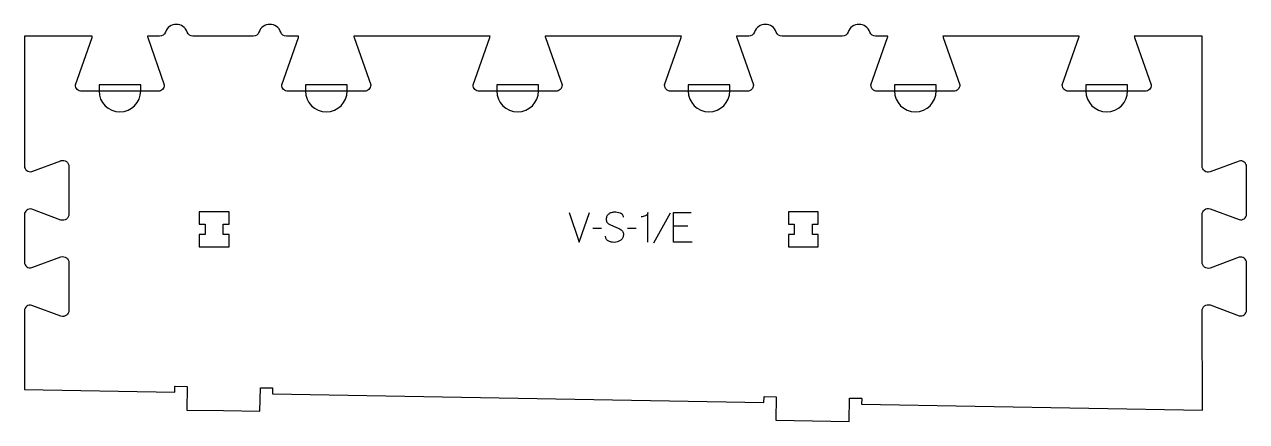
# Model space of a CAD drawing. Extents: x 0 to 1245, y 0 to 405.
import ezdxf

# ---------------------------------------------------------------- set-up
doc = ezdxf.new("R2010")
doc.units = 0
for name, color, linetype in [('1_ANYTOOL_1MMDEEP_LABELS_S', 2, 'CONTINUOUS'), ('3_ANYTOOL_CUTTHROUGH_INSID', 4, 'CONTINUOUS'), ('4_ANYTOOL_CUTTHROUGH_OUTSI', 5, 'CONTINUOUS'), ('5_ANYTOOL_HALF_MILL_9MM_IN', 3, 'CONTINUOUS')]:
    doc.layers.add(name, color=color, linetype=linetype)

msp = doc.modelspace()

# ---------------------------------------------------------------- linework, layer by layer
at = {"layer": '1_ANYTOOL_1MMDEEP_LABELS_S'}
for p, q in [((657.72151, 212.452563), (640.535796, 181.681134)), ((587.82151, 196.809706), (579.035796, 196.723992)), ((622.878653, 196.809706), (614.092938, 196.723992)), ((675.807224, 198.99542), (661.150081, 198.99542))]:
    msp.add_line(p, q, dxfattribs=at)
for points in [[(554.692938, 212.923992), (565.064367, 182.923992), (575.607224, 212.923992)], [(680.092938, 182.923992), (661.150081, 182.923992), (661.150081, 212.923992), (678.978653, 212.923992)]]:
    msp.add_lwpolyline(points, dxfattribs=at)
for points in [[(610.064367, 208.338277, 0.071867), (609.871254, 209.674884, 0.100684), (609.244724, 210.856134, 0.047558), (608.770171, 211.332585, 0.038563), (608.220171, 211.721313, 0.037928), (607.522983, 212.068781, 0.026634), (606.785796, 212.323992, 0.028461), (603.762462, 213.009974, 0.041577), (600.678653, 213.266849, 0.036938), (599.176293, 213.155709, 0.041531), (597.710796, 212.811492, 0.041583), (596.333419, 212.234283, 0.038125), (595.064367, 211.44542, 0.057611), (593.994214, 210.453516, 0.065808), (593.200081, 209.23292, 0.06469), (592.722585, 207.773365, 0.046778), (592.578653, 206.238277, 0.052235), (592.741009, 204.688435, 0.075448), (593.285796, 203.238277, 0.076671), (594.201887, 202.065225, 0.061023), (595.407224, 201.181134, 0.021951), (598.436078, 199.653789, 0.018213), (601.578653, 198.373992, -0.02405), (604.680137, 197.068529, -0.02981), (607.62151, 195.438277, -0.068439), (608.762812, 194.472347, -0.079282), (609.57151, 193.22042, -0.076308), (609.99651, 191.641738, -0.047772), (610.02151, 189.99542, -0.046243), (609.728275, 188.314461, -0.06359), (609.078653, 186.743634, -0.064671), (608.105829, 185.459445, -0.057073), (606.850081, 184.44542, -0.067522), (603.881773, 183.08251, -0.070793), (600.657224, 182.581134, -0.064027), (597.518209, 182.943649, -0.070447), (594.592938, 184.123992, -0.054374), (593.434521, 184.973624, -0.074742), (592.535796, 186.084706, -0.075199), (592.012788, 187.391084, -0.057737), (591.850081, 188.79542)], [(635.007224, 182.923992), (635.007224, 212.966849, -0.057478), (634.743201, 211.873881, -0.075801), (634.203653, 210.893634, -0.075474), (633.3882, 210.10976, -0.055107), (632.392938, 209.559706, -0.039607), (630.250698, 208.860194, -0.05918), (628.02151, 208.59542)]]:
    msp.add_lwpolyline(points, format="xyb", dxfattribs=at)
at = {"layer": '3_ANYTOOL_CUTTHROUGH_INSID'}
for points in [[(208.55, 213.677911), (178.05, 213.677911), (178.05, 201.177911), (184.05, 201.177911), (184.05, 190.677911), (178.05, 190.677911), (178.05, 178.177911), (208.55, 178.177911), (208.55, 190.677911), (202.55, 190.677911), (202.55, 201.177911), (208.55, 201.177911)], [(808.55, 213.677911), (778.05, 213.677911), (778.05, 201.177911), (784.05, 201.177911), (784.05, 190.677911), (778.05, 190.677911), (778.05, 178.177911), (808.55, 178.177911), (808.55, 190.677911), (802.55, 190.677911), (802.55, 201.177911), (808.55, 201.177911)]]:
    msp.add_lwpolyline(points, close=True, dxfattribs=at)
at = {"layer": '4_ANYTOOL_CUTTHROUGH_OUTSI'}
msp.add_lwpolyline([(238.847785, 396.801033, -0.317837), (232.955228, 392.634367), (220.300396, 392.634367), (202.3, 392.634367), (184.300198, 392.634367), (171.645958, 392.634367, -0.317837), (165.753402, 396.801033, 0.707107), (143.597389, 396.801033, -0.317837), (137.704833, 392.634367), (125.305522, 392.634367, 0.06141), (125.540432, 391.239497), (142.435965, 342.966954, -0.084368), (142.45, 342.884367, -0.414214), (136.2, 336.634367), (58.2, 336.634367, -0.414214), (51.95, 342.884367, -0.084368), (51.964036, 342.966954), (68.863149, 391.250562, 0.0608), (69.094479, 392.634367), (0, 392.634367), (0, 260.33898, 0.237079), (2.31765, 255.725795, 0.237104), (7.402167, 254.831707), (37.163368, 265.826306, -0.015604), (37.178164, 265.831252, -0.237079), (42.704904, 264.859169, -0.237079), (45.224088, 259.844837), (45.223632, 211.338752, -0.237079), (42.704448, 206.324423, -0.237077), (37.177854, 205.352339, -0.015611), (37.163053, 205.357287), (7.387379, 216.35727, 0.236337), (2.31765, 215.458249, 0.237079), (0, 210.845064), (0, 162.339064, 0.237079), (2.31765, 157.72588, 0.237104), (7.402167, 156.831791), (37.163368, 167.82639, -0.015604), (37.178164, 167.831337, -0.237079), (42.704904, 166.859253, -0.237079), (45.224088, 161.844921), (45.223632, 113.338837, -0.237079), (42.704448, 108.324507, -0.237077), (37.177854, 107.352423, -0.015611), (37.163053, 107.357372), (7.387379, 118.357355, 0.236337), (2.31765, 117.458333, 0.237079), (0, 112.845501), (0.225784, 32.660723), (153.190203, 29.990286), (153.290538, 35.739409, -0.414214), (153.544862, 35.985008), (165.543035, 35.775614, -0.414214), (165.788634, 35.52129), (165.374207, 11.774819), (202.618534, 11.124704), (239.86286, 10.474614), (240.277286, 34.220963, -0.414214), (240.53161, 34.466563), (252.529783, 34.257168, -0.414214), (252.775382, 34.002844), (252.675046, 28.253614), (753.190203, 19.515671), (753.290538, 25.264795, -0.414214), (753.544862, 25.510394), (765.543035, 25.301, -0.414214), (765.788634, 25.046675), (765.374207, 1.300204), (802.618534, 0.650089), (839.86286, 0), (840.277286, 23.746349, -0.414214), (840.53161, 23.991948), (852.529783, 23.782554, -0.414214), (852.775382, 23.52823), (852.675046, 17.779), (1199.784703, 11.719195), (1199.500001, 112.844797, -0.237079), (1202.019185, 117.85948, -0.237079), (1207.545925, 118.831563, -0.015608), (1207.560724, 118.826615), (1237.336398, 107.826632, 0.236335), (1242.405983, 108.725654, 0.237079), (1244.723632, 113.338839), (1244.724088, 161.844924, 0.237079), (1242.406438, 166.458107, 0.237104), (1237.321922, 167.352195), (1207.56072, 156.357597, -0.015604), (1207.545925, 156.35265, -0.502397), (1199.5, 162.339064), (1199.5, 210.845064, -0.502397), (1207.545925, 216.831479, -0.015608), (1207.560724, 216.82653), (1237.336398, 205.826548, 0.236335), (1242.405983, 206.725569, 0.237079), (1244.723632, 211.338755), (1244.724088, 259.844839, 0.237079), (1242.406438, 264.458022, 0.237104), (1237.321922, 265.352111), (1207.56072, 254.357512, -0.015604), (1207.545925, 254.352565, -0.502397), (1199.5, 260.33898), (1199.5, 392.634367), (1130.405522, 392.634367, 0.06141), (1130.640432, 391.239497), (1147.535965, 342.966954, -0.084368), (1147.55, 342.884367, -0.414214), (1141.3, 336.634367), (1063.3, 336.634367, -0.414214), (1057.05, 342.884367, -0.084368), (1057.064036, 342.966954), (1073.963149, 391.250562, 0.0608), (1074.194479, 392.634367), (935.505522, 392.634367, 0.06141), (935.740432, 391.239497), (952.635965, 342.966954, -0.084368), (952.65, 342.884367, -0.414214), (946.4, 336.634367), (868.4, 336.634367, -0.414214), (862.15, 342.884367, -0.084368), (862.164036, 342.966954), (879.063149, 391.250562, 0.060725), (879.294694, 392.634367), (866.896354, 392.634367, -0.317837), (861.003797, 396.801033, 0.707107), (838.847785, 396.801033, -0.317837), (832.955228, 392.634367), (820.300396, 392.634367), (802.300001, 392.634367), (784.3, 392.634367), (771.646354, 392.634367, -0.317837), (765.753797, 396.801033, 0.707107), (743.597785, 396.801033, -0.317837), (737.705228, 392.634367), (725.305664, 392.634367, 0.061461), (725.540432, 391.239497), (742.435965, 342.966954, -0.084368), (742.45, 342.884367, -0.414214), (736.2, 336.634367), (658.2, 336.634367, -0.414214), (651.95, 342.884367, -0.084368), (651.964036, 342.966954), (668.863149, 391.250562, 0.0608), (669.094479, 392.634367), (530.405522, 392.634367, 0.06141), (530.640432, 391.239497), (547.535965, 342.966954, -0.084368), (547.55, 342.884367, -0.414214), (541.3, 336.634367), (463.3, 336.634367, -0.414214), (457.05, 342.884367, -0.084368), (457.064036, 342.966954), (473.963149, 391.250562, 0.0608), (474.194479, 392.634367), (335.505522, 392.634367, 0.06141), (335.740432, 391.239497), (352.635965, 342.966954, -0.084368), (352.65, 342.884367, -0.414214), (346.4, 336.634367), (268.4, 336.634367, -0.414214), (262.15, 342.884367, -0.084368), (262.164036, 342.966954), (279.063149, 391.250562, 0.060725), (279.294694, 392.634367), (266.896354, 392.634367, -0.317837), (261.003797, 396.801033, 0.707107)], format="xyb", close=True, dxfattribs=at)
at = {"layer": '5_ANYTOOL_HALF_MILL_9MM_IN'}
for points in [[(75.950003, 336.874367, 0.999765), (118.45, 336.884367), (118.45, 343.134367), (75.95, 343.134367)], [(286.15, 337.134367), (286.15, 336.884367, 1), (328.65, 336.884367), (328.65, 343.134367), (286.15, 343.134367)], [(481.05, 337.134367), (481.05, 336.884367, 1), (523.55, 336.884367), (523.55, 343.134367), (481.05, 343.134367)], [(675.95, 337.134367), (675.95, 336.884367, 1), (718.45, 336.884367), (718.45, 343.134367), (675.95, 343.134367)], [(886.15, 337.134367), (886.15, 336.884367, 1), (928.65, 336.884367), (928.65, 343.134367), (886.15, 343.134367)], [(1081.05, 337.134367), (1081.05, 336.884367, 1), (1123.55, 336.884367), (1123.55, 343.134367), (1081.05, 343.134367)]]:
    msp.add_lwpolyline(points, format="xyb", close=True, dxfattribs=at)

doc.saveas('drawing.dxf')
